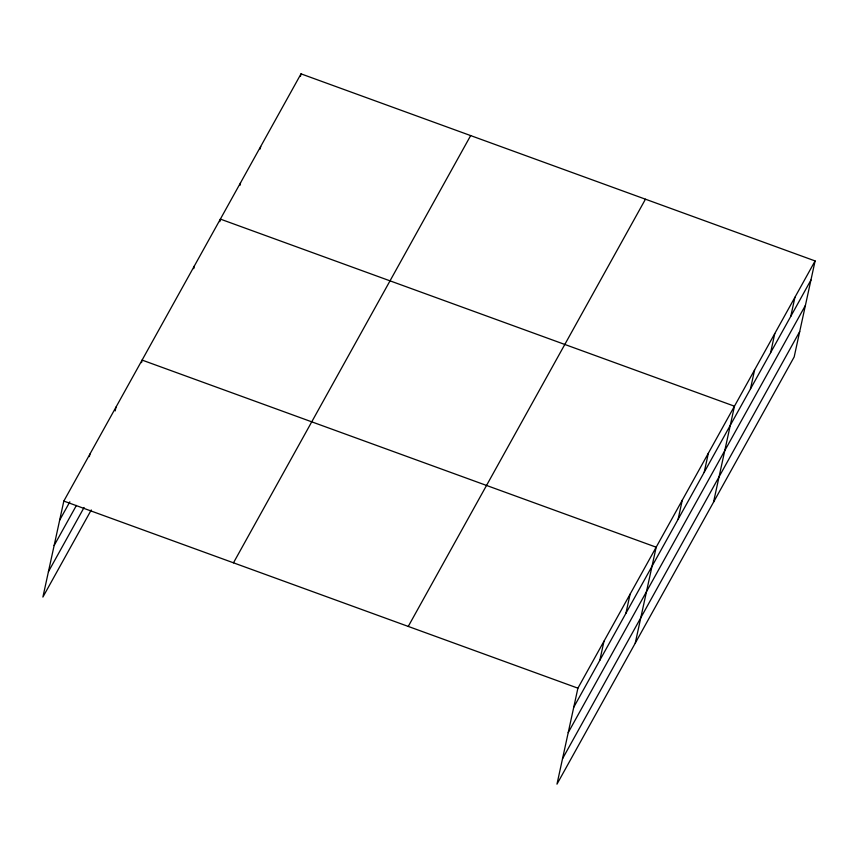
<?xml version="1.0" encoding="UTF-8"?>
<svg xmlns="http://www.w3.org/2000/svg" width="858" height="858" viewBox="0 0 858 858"><rect width="100%" height="100%" fill="white"/><g stroke="black" fill="none" stroke-linecap="round" stroke-linejoin="round"><path stroke-width="1.29" d="M815.1 260.939L577.906 688.17L556.981 784.148L794.176 356.928L815.1 260.939L301.019 73.852L63.824 501.072L42.9 597.061L91.27 509.942M89.361 456.628L89.918 454.075M115.176 410.907L116.012 407.089M141.549 362.634L142.106 360.092L656.177 547.189L635.252 643.168M193.726 268.651L194.283 266.098M219.82 221.654L220.377 219.101L734.459 406.199L713.524 502.187M239.983 185.339L240.54 182.786M260.146 149.024L260.703 146.482M300.472 76.394L301.019 73.852M599.839 660.263L604 641.173M625.922 613.277L630.083 594.176M678.11 519.283L682.271 500.193M704.204 472.286L708.365 453.196M750.45 388.974L754.611 369.884M770.613 352.67L774.774 333.569M790.776 316.355L794.937 297.254M59.663 520.163L69.852 501.823M54.129 545.538L76.405 505.426M48.434 571.685L84.073 507.496M233.473 562.816L470.667 135.585M408.258 626.426L645.452 199.206M573.745 707.26L810.939 280.04M568.21 732.635L805.405 305.405M562.505 758.772L799.71 331.553M63.824 501.072L577.906 688.17"/></g></svg>
